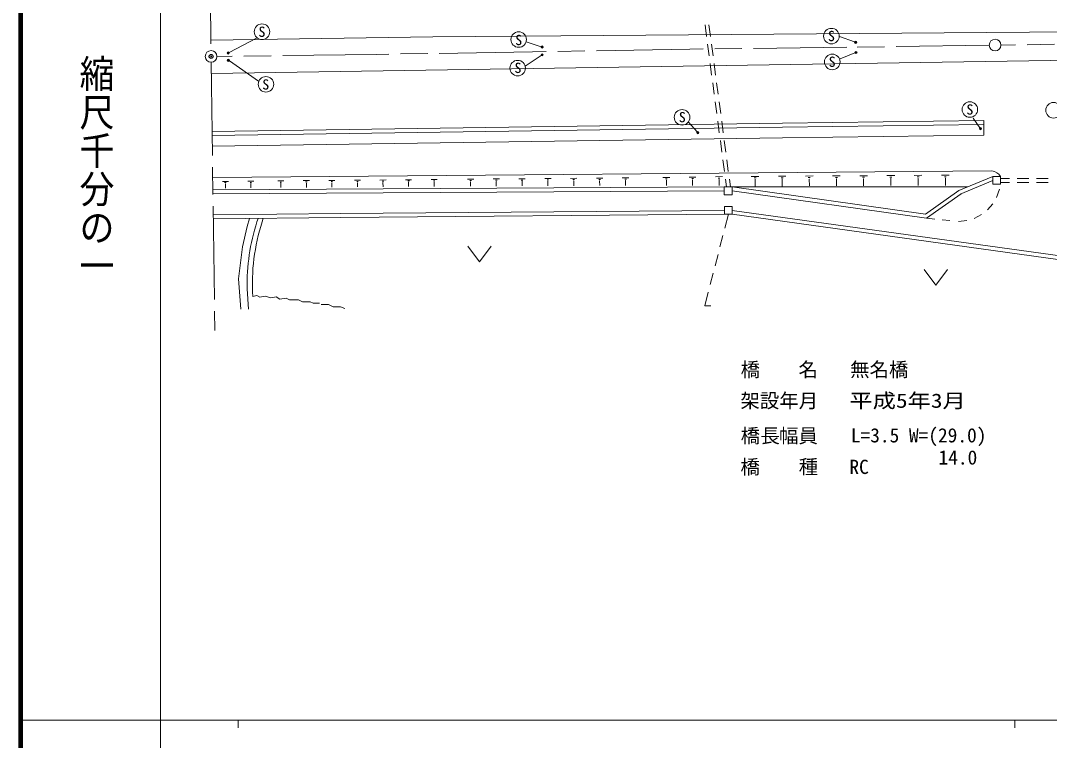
# Model space of a CAD drawing. Units: millimetres, scale not verified. Extents: x 40000 to 680000, y 20000 to 380000.
# Drawn here: x 40000 to 172432, y 202388 to 294982 of the extents above; entities that cross this region are included whole.
import ezdxf
from ezdxf.enums import TextEntityAlignment as Align

# ---------------------------------------------------------------- set-up
doc = ezdxf.new("R2010")
doc.units = ezdxf.units.MM
doc.header["$LTSCALE"] = 1000
doc.header["$PDMODE"] = 32
doc.header["$PDSIZE"] = 500
doc.linetypes.add('CHAIN', pattern=[18.5, 12, -1.5, 3.5, -1.5])
for name, color, linetype, lineweight in [('M-BGD', 7, 'Continuous', 13), ('M-BMK', 2, 'CHAIN', 13), ('M-BMK-SRVR', 3, 'Continuous', 13), ('M-STR-STRC', 7, 'Continuous', 13), ('M-STR-STRD', 7, 'Continuous', 13), ('M-TTL', 2, 'Continuous', 140), ('M-TTL-BAND', 7, 'Continuous', 13)]:
    doc.layers.add(name, color=color, linetype=linetype, lineweight=lineweight)
doc.layers.add('M-OTRS', color=6, linetype='Continuous')
doc.styles.add('@ＭＳ ゴシック', font='')
doc.styles.add('ＭＳ ゴシック', font='')
doc.styles.get('@ＭＳ ゴシック').set_extended_font_data('@MS Gothic')
doc.styles.get('ＭＳ ゴシック').set_extended_font_data('MS Gothic')

msp = doc.modelspace()

# ---------------------------------------------------------------- linework, layer by layer
at = {"layer": 'M-BGD'}
for p, q in [((128298, 292938), (128101, 294425)), ((128804, 292938), (128607, 294425)), ((128627, 290459), (128430, 291946)), ((129132, 290459), (128935, 291946)), ((128956, 287981), (128759, 289468)), ((129460, 287981), (129263, 289468)), ((129284, 285503), (129087, 286990)), ((129788, 285503), (129591, 286990)), ((129613, 283025), (129416, 284512)), ((130116, 283024), (129919, 284511)), ((163977, 282123), (138063, 281769)), ((163977, 282123), (164007, 280260)), ((64657, 280719), (138063, 281769)), ((64657, 280219), (138073, 281269)), ((129942, 280546), (129745, 282033)), ((130444, 280546), (130247, 282033)), ((163987, 281622), (138073, 281269)), ((64677, 278847), (138093, 279897)), ((130270, 278068), (130073, 279555)), ((130772, 278068), (130576, 279555)), ((164007, 280260), (138093, 279897)), ((130599, 275590), (130402, 277077)), ((131100, 275589), (130904, 277076)), ((165009, 275644), (64738, 274792)), ((65980, 274301), (66751, 274301)), ((66270, 274141), (66460, 274151)), ((69254, 274321), (70035, 274332)), ((69554, 274171), (69745, 274171)), ((73109, 274362), (73890, 274362)), ((73399, 274202), (73590, 274212)), ((76393, 274392), (77174, 274392)), ((76684, 274232), (76884, 274232)), ((79678, 274413), (80459, 274423)), ((79968, 274263), (80168, 274263)), ((82962, 274443), (83753, 274453)), ((83262, 274293), (83453, 274293)), ((86256, 274474), (87037, 274484)), ((86547, 274323), (86747, 274324)), ((86627, 274163), (86677, 274163)), ((86647, 274163), (86657, 273603)), ((89540, 274504), (90331, 274514)), ((89841, 274354), (90041, 274354)), ((89911, 274194), (89961, 274194)), ((89941, 274194), (89941, 273623)), ((92835, 274535), (93636, 274545)), ((93135, 274374), (93335, 274374)), ((93215, 274214), (93265, 274214)), ((93235, 274214), (93245, 273643)), ((97521, 274575), (98322, 274585)), ((97821, 274415), (98022, 274415)), ((97901, 274255), (97951, 274255)), ((97921, 274255), (97932, 273664)), ((100825, 274606), (101636, 274606)), ((101136, 274445), (101336, 274445)), ((101206, 274285), (101256, 274285)), ((101236, 274285), (101236, 273684)), ((104140, 274636), (104961, 274636)), ((104450, 274476), (104650, 274476)), ((104530, 274306), (104580, 274306)), ((104550, 274306), (104560, 273705)), ((107464, 274656), (108285, 274666)), ((107774, 274496), (107975, 274496)), ((107844, 274336), (107894, 274336)), ((107874, 274336), (107875, 273725)), ((110788, 274687), (111609, 274697)), ((111099, 274527), (111299, 274527)), ((111179, 274366), (111229, 274366)), ((111199, 274366), (111209, 273736)), ((114113, 274717), (114944, 274727)), ((114433, 274557), (114633, 274557)), ((114503, 274387), (114563, 274387)), ((114533, 274387), (114543, 273756)), ((117447, 274748), (118288, 274758)), ((117767, 274577), (117978, 274588)), ((117847, 274417), (117898, 274417)), ((117878, 274417), (117878, 273766)), ((122684, 274798), (123555, 274808)), ((123014, 274628), (123224, 274638)), ((123094, 274458), (123154, 274458)), ((123124, 274458), (123134, 273777)), ((126058, 274849), (126939, 274859)), ((126389, 274679), (126609, 274679)), ((126479, 274498), (126529, 274498)), ((126499, 274498), (126509, 273777)), ((129443, 274899), (130354, 274909)), ((129783, 274719), (130013, 274719)), ((129873, 274539), (129933, 274539)), ((129903, 274539), (129913, 273788)), ((130865, 273588), (130731, 274598)), ((131365, 273588), (131232, 274598)), ((134059, 274940), (135040, 274940)), ((134429, 274750), (134669, 274750)), ((134519, 274549), (134579, 274549)), ((134549, 274549), (134559, 273688)), ((137543, 274960), (138524, 274970)), ((137914, 274770), (138154, 274770)), ((138004, 274570), (138064, 274570)), ((138034, 274570), (138044, 273699)), ((141028, 274981), (142009, 274991)), ((141398, 274791), (141649, 274791)), ((141488, 274590), (141558, 274590)), ((141518, 274590), (141529, 273709)), ((144522, 275011), (145514, 275011)), ((144893, 274811), (145143, 274811)), ((144983, 274611), (145043, 274611)), ((145013, 274611), (145023, 273730)), ((148017, 275032), (149008, 275032)), ((148387, 274831), (148638, 274831)), ((148488, 274631), (148548, 274631)), ((148518, 274631), (148518, 273740)), ((151511, 275052), (152513, 275062)), ((151892, 274852), (152142, 274852)), ((151982, 274652), (152052, 274652)), ((152022, 274652), (152022, 273750)), ((155016, 275073), (156027, 275083)), ((155397, 274872), (155647, 274882)), ((155497, 274672), (155557, 274672)), ((155527, 274672), (155527, 273771)), ((158531, 275103), (159542, 275103)), ((158911, 274903), (159161, 274903)), ((159001, 274693), (159071, 274703)), ((159041, 274703), (159041, 273781)), ((160774, 273111), (165129, 274944)), ((160964, 272650), (165129, 274393)), ((165129, 274944), (165129, 273942)), ((166131, 274944), (165129, 274944)), ((166131, 273942), (166131, 274944)), ((167281, 274653), (166131, 274653)), ((167281, 274153), (166131, 274153)), ((169781, 274654), (168281, 274654)), ((169781, 274153), (168281, 274153)), ((172281, 274654), (170781, 274654)), ((172281, 274153), (170781, 274153)), ((130584, 273588), (64758, 273209)), ((130584, 273087), (64758, 272709)), ((66340, 273991), (66390, 273991)), ((66370, 273991), (66370, 273440)), ((69624, 274021), (69675, 274021)), ((69655, 274021), (69655, 273470)), ((73470, 274052), (73520, 274052)), ((73500, 274052), (73500, 273501)), ((76764, 274082), (76804, 274082)), ((76784, 274082), (76784, 273531)), ((80048, 274102), (80098, 274112)), ((80068, 274102), (80078, 273552)), ((83332, 274133), (83382, 274133)), ((83362, 274133), (83362, 273582)), ((161905, 273591), (130584, 273588)), ((130584, 273588), (130584, 272586)), ((131586, 272587), (131586, 273588)), ((131586, 273588), (156468, 270096)), ((131586, 273077), (156599, 269576)), ((156468, 270096), (160774, 273111)), ((165129, 273942), (166131, 273942)), ((165986, 273278), (165609, 272220)), ((130584, 272586), (131586, 272587)), ((156599, 269576), (161064, 272700)), ((130615, 270564), (81200, 270157)), ((131616, 271065), (130615, 271064)), ((130615, 271064), (130615, 270063)), ((131616, 270063), (131616, 271065)), ((131616, 270574), (177236, 264251)), ((165136, 271417), (164453, 270629)), ((64799, 269985), (81200, 270157)), ((64809, 269485), (81210, 269657)), ((69485, 269535), (69155, 268504)), ((70426, 269085), (70576, 269545)), ((71077, 269095), (71237, 269555)), ((130615, 270063), (81210, 269657)), ((130615, 270063), (131616, 270063)), ((131115, 270063), (130656, 268294)), ((131616, 270063), (177166, 263760)), ((157670, 269459), (156599, 269576)), ((159596, 269249), (158642, 269353)), ((161821, 269250), (160734, 269125)), ((163708, 270036), (162730, 269524)), ((69155, 268504), (68554, 265900)), ((130405, 267326), (130029, 265874)), ((68554, 265900), (68044, 261765)), ((97572, 265954), (99074, 263951)), ((99074, 263951), (100576, 265954)), ((129777, 264906), (129401, 263454)), ((129150, 262486), (128773, 261034)), ((156289, 262947), (157791, 260944)), ((157791, 260944), (159293, 262947)), ((68044, 261765), (68365, 257850)), ((69155, 260483), (69346, 257860)), ((70427, 259622), (69877, 259472)), ((70818, 259402), (70427, 259622)), ((128522, 260066), (128063, 258297)), ((71499, 259552), (70818, 259402)), ((72210, 259302), (71499, 259552)), ((72210, 259302), (72880, 259452)), ((72880, 259452), (73361, 259142)), ((73361, 259142), (74192, 259272)), ((74192, 259272), (74603, 259042)), ((74603, 259042), (75774, 259042)), ((75774, 259042), (76295, 258812)), ((76295, 258812), (77256, 258812)), ((77256, 258812), (77647, 258622)), ((77647, 258622), (78498, 258622)), ((78688, 258462), (79649, 258462)), ((79649, 258462), (80220, 258182)), ((128063, 258297), (128844, 258308)), ((80220, 258182), (81201, 258182)), ((81201, 258182), (81752, 257952))]:
    msp.add_line(p, q, dxfattribs=at)
for centre, radius, start, end in [((164869, 274173), 1472, 31.41653, 84.21372), ((160714, 274563), 5427, 352.9564, 353.41575), ((95159, 261047), 26004, 161.98141, 181.22872), ((95800, 261107), 25964, 162.09497, 183.59893)]:
    msp.add_arc(centre, radius, start, end, dxfattribs=at)
at = {"layer": 'M-BMK'}
for p, q in [((63849, 340998), (64516, 291123)), ((146343, 291543), (126146, 291310)), ((164687, 291816), (146343, 291543)), ((186585, 292119), (166189, 291836)), ((85754, 290635), (65267, 290382)), ((105900, 290958), (85754, 290635)), ((126146, 291310), (105900, 290958)), ((64536, 289621), (65001, 255136))]:
    msp.add_line(p, q, dxfattribs=at)
at = {"layer": 'M-BMK-SRVR'}
for centre in [(165438, 291826), (64526, 290372)]:
    msp.add_circle(centre, 751, dxfattribs=at)
at = {"layer": 'M-OTRS'}
msp.add_point((64526, 290372), dxfattribs=at)
msp.add_point((64526, 290372), dxfattribs=at)
at = {"layer": 'M-STR-STRC'}
for p, q in [((66859, 290873), (70383, 292726)), ((147354, 292244), (145431, 292945)), ((106991, 291619), (105079, 292249)), ((107101, 291538), (107172, 291609)), ((147464, 292164), (147534, 292234)), ((66689, 290763), (66759, 290843)), ((107011, 290487), (104939, 289135)), ((107102, 290537), (107172, 290607)), ((147384, 290822), (145482, 290051)), ((147484, 290852), (147554, 290922)), ((66719, 289841), (66789, 289912)), ((66879, 289791), (70614, 287198)), ((163476, 281192), (162625, 282443)), ((127069, 280677), (125977, 281918)), ((163526, 281031), (163597, 281111)), ((127129, 280526), (127199, 280596))]:
    msp.add_line(p, q, dxfattribs=at)
for centre, radius in [((71074, 293547), 1001), ((104117, 292549), 1001), ((144370, 292985), 1001), ((107141, 291578), 140), ((107141, 291578), 110), ((107141, 291578), 80.1), ((107141, 291578), 50.1), ((107141, 291578), 20), ((147494, 292194), 140), ((147494, 292194), 110), ((147494, 292194), 80.1), ((147494, 292194), 50.1), ((147494, 292194), 20), ((66729, 290803), 140), ((66729, 290803), 110), ((66729, 290803), 80.1), ((66729, 290803), 50.1), ((66729, 290803), 20), ((107142, 290577), 140), ((107142, 290577), 110), ((107142, 290577), 80.1), ((107142, 290577), 50.1), ((107142, 290577), 20), ((144481, 289670), 1001), ((147524, 290882), 140), ((147524, 290882), 110), ((147524, 290882), 80.1), ((147524, 290882), 50.1), ((147524, 290882), 20), ((66749, 289881), 140), ((66749, 289881), 110), ((66749, 289881), 80.1), ((66749, 289881), 50.1), ((66749, 289881), 20), ((103988, 288865), 1001), ((71586, 286788), 1001), ((125146, 282539), 1001), ((162194, 283544), 1001), ((172958, 283446), 1001), ((163566, 281071), 140), ((163566, 281071), 110), ((163566, 281071), 80.1), ((163566, 281071), 50.1), ((163566, 281071), 20), ((127169, 280566), 140), ((127169, 280566), 110), ((127169, 280566), 80.1), ((127169, 280566), 50.1), ((127169, 280566), 20)]:
    msp.add_circle(centre, radius, dxfattribs=at)
at = {"layer": 'M-STR-STRD'}
for p, q in [((93073, 292889), (64496, 292475)), ((200684, 293742), (93073, 292889)), ((188308, 290076), (133566, 289249)), ((133566, 289249), (64556, 288159))]:
    msp.add_line(p, q, dxfattribs=at)
at = {"layer": 'M-TTL'}
msp.add_line((40000, 380000), (40000, 20000), dxfattribs=at)
at = {"layer": 'M-TTL-BAND'}
for p, q in [((58000, 370000), (58000, 20000)), ((40000, 205000), (579000, 205000)), ((68000, 205000), (68000, 204000)), ((168000, 205000), (168000, 204000))]:
    msp.add_line(p, q, dxfattribs=at)

# ---------------------------------------------------------------- texts
at = {"layer": 'M-BGD', "style": 'ＭＳ ゴシック'}
for s, p in [('橋', (132690, 248625)), ('名', (140130, 248626)), ('無名橋', (146778, 248627)), ('架設年月', (132660, 244620)), ('橋', (132691, 240114)), ('長', (135234, 240114)), ('幅', (137627, 240115)), ('員', (140131, 240115)), ('L=3.5 W=(29.0)', (146869, 240169)), ('橋\u3000\u3000種', (132661, 236109)), ('RC', (146680, 236111)), ('14.0', (158158, 237320))]:
    msp.add_text(s, height=1833, rotation=0.007, dxfattribs=at).set_placement(p, align=Align.BOTTOM_LEFT)
at = {"layer": 'M-BGD', "style": 'ＭＳ ゴシック', "width": 1.2}
msp.add_text('平成5年3月', height=1833, rotation=0.007, dxfattribs=at).set_placement((146679, 244622), align=Align.BOTTOM_LEFT)
at = {"layer": 'M-STR-STRC', "style": 'ＭＳ ゴシック'}
for p in [(71065, 293547), (104117, 292485), (144370, 292995), (144462, 289689), (104022, 288899), (71561, 286764), (162194, 283545), (125170, 282563)]:
    msp.add_text('S', height=1320, rotation=359, dxfattribs=at).set_placement(p, align=Align.MIDDLE_CENTER)
at = {"layer": 'M-TTL-BAND', "style": '@ＭＳ ゴシック', "width": 1.1}
msp.add_text('縮尺千分の一', height=3290, rotation=270, dxfattribs=at).set_placement((49777, 261030), align=Align.MIDDLE_RIGHT)

doc.saveas('drawing.dxf')
